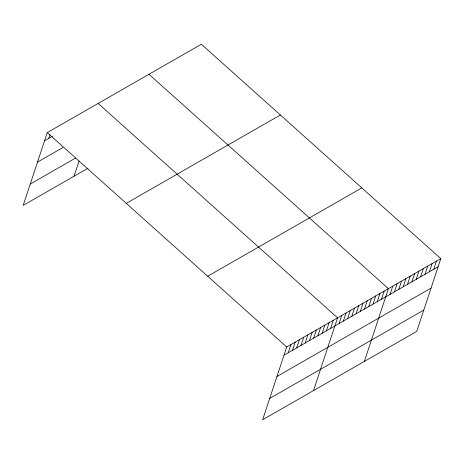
<?xml version="1.0" encoding="UTF-8"?>
<svg xmlns="http://www.w3.org/2000/svg" width="464" height="464" viewBox="0 0 464 464"><rect width="100%" height="100%" fill="white"/><g stroke="black" fill="none" stroke-linecap="round" stroke-linejoin="round"><path stroke-width="0.7" d="M440.8 258.628L286.706 346.985L262.641 419.758L416.736 331.4L440.8 258.628L201.359 44.242L47.264 132.6L23.2 205.372L87.974 168.229M48.801 138.347L49.926 134.943M74.049 176.21L79.083 160.985M288.243 352.733L290.945 344.555M292.477 350.303L295.185 342.125M296.716 347.872L299.419 339.694M300.956 345.448L303.659 337.27M305.19 343.018L307.899 334.84M309.43 340.588L312.133 332.41M313.664 338.157L316.373 329.979M317.904 335.727L320.607 327.549M322.144 333.297L324.846 325.119M326.378 330.867L329.086 322.689M330.617 328.437L333.32 320.259M313.49 390.595L337.56 317.828L98.119 103.443M339.091 323.576L341.794 315.398M343.331 321.146L346.034 312.968M347.565 318.716L350.274 310.538M351.805 316.286L354.508 308.108M356.039 313.855L358.747 305.677M360.279 311.425L362.981 303.247M364.518 309.001L367.221 300.823M368.752 306.571L371.461 298.393M372.992 304.14L375.695 295.962M377.232 301.71L379.935 293.532M381.466 299.28L384.169 291.102M364.344 361.439L388.409 288.672L148.967 74.286M390.067 294.344L392.776 286.166M394.435 291.844L397.143 283.666M398.802 289.339L401.505 281.161M403.17 286.833L405.872 278.655M407.531 284.333L410.24 276.155M411.899 281.828L414.607 273.65M416.266 279.328L418.969 271.15M420.633 276.822L423.336 268.644M424.995 274.317L427.704 266.139M429.362 271.817L432.071 263.639M433.73 269.311L436.433 261.133M44.561 140.778L52.432 136.265M37.514 162.093L62.936 147.517M30.247 184.057L75.649 158.021M126.283 203.348L280.372 114.991M207.692 276.237L361.787 187.885M284.003 355.163L438.097 266.806M276.956 376.478L431.044 288.121M269.694 398.443L423.783 310.085M47.264 132.6L286.706 346.985"/></g></svg>
